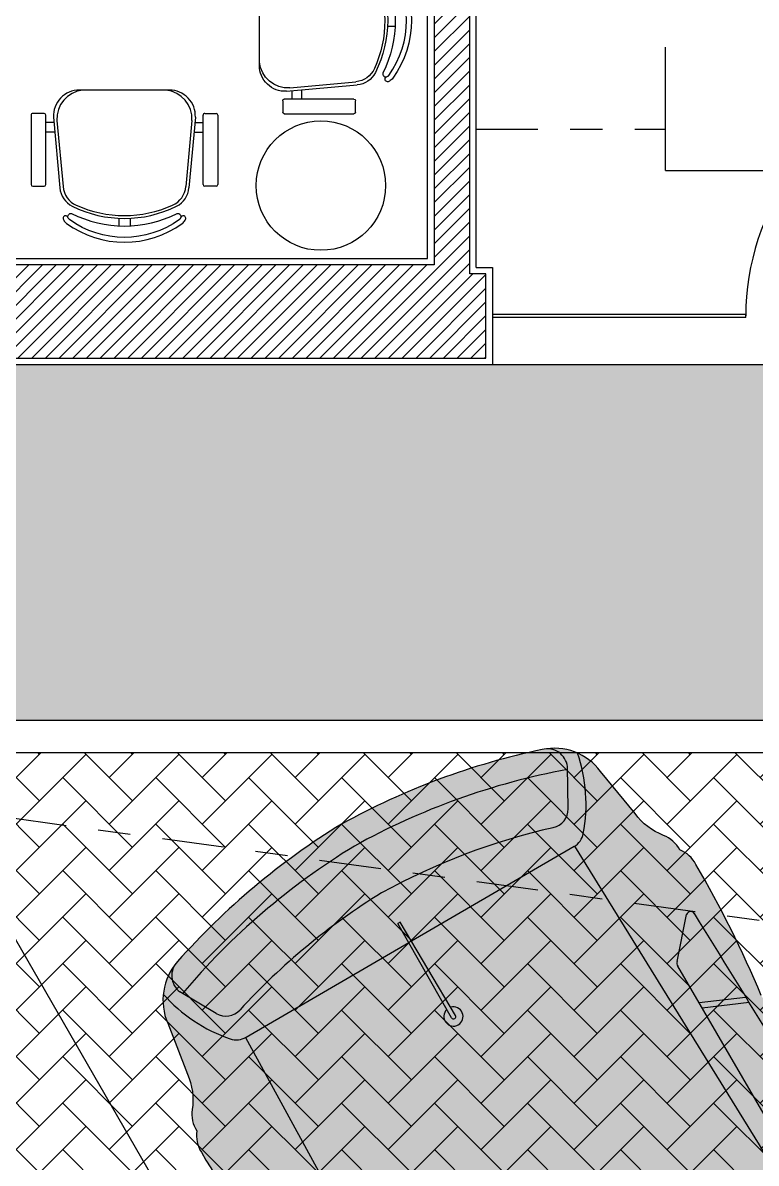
# Model space of a CAD drawing. Header units: millimetres. Extents: x 1999 to 2304, y 1614 to 1800.
# Drawn here: x 2216.728 to 2218.995, y 1622.061 to 1625.585 of the extents above; entities that cross this region are included whole.
import ezdxf

# ---------------------------------------------------------------- set-up
doc = ezdxf.new("R2010")
doc.units = ezdxf.units.MM
doc.header["$LTSCALE"] = 0.03
doc.linetypes.add('DASHDOT', pattern=[25.4, 12.7, -6.35, 0, -6.35])
doc.linetypes.add('HIDDEN', pattern=[9.525, 6.35, -3.175])
for name, color, linetype in [('Esquadrias', 3, 'Continuous'), ('Layout', 6, 'Continuous'), ('PL09', 9, 'Continuous'), ('PL1', 1, 'Continuous'), ('PL250', 250, 'Continuous'), ('PL251', 251, 'Continuous'), ('PL5', 5, 'Continuous'), ('Projeção', 250, 'HIDDEN')]:
    doc.layers.add(name, color=color, linetype=linetype)

# ---------------------------------------------------------------- blocks, each defined once
blk = doc.blocks.new('Golf')
at = {"layer": 'PL09'}
h = blk.add_hatch(color=256, dxfattribs=at)
h.dxf.hatch_style = 1
h.paths.add_polyline_path([(-0.1124, 0.6521, 0.290569), (-0.2617, 0.7739), (-0.4281, 0.8005, -0.143646), (-0.5305, 0.8426, 0.18179), (-0.5944, 0.8635, 0.18179), (-0.6583, 0.8843, 0.032048), (-1.1103, 0.8549, 0.010704), (-2.8459, 0.8596), (-2.8368, 0.8775), (-2.8139, 0.8694), (-2.7612, 1.033), (-2.7722, 1.0352), (-2.7985, 1.0297), (-2.8391, 0.9935), (-2.8951, 0.8586, 0.001052), (-3.0657, 0.8549, 0.056283), (-3.5177, 0.8843, 0.18179), (-3.5816, 0.8635, -0.143646), (-3.6839, 0.8214, 0.052221), (-3.8321, 0.79, 0.236222), (-3.9851, 0.6588, 0.091914), (-4.1072, 0, 0.091914), (-3.9851, -0.6588, 0.236222), (-3.8321, -0.79, 0.052221), (-3.6839, -0.8214, -0.143646), (-3.5816, -0.8635, 0.18179), (-3.5177, -0.8843, 0.056283), (-3.0657, -0.8549, 0.001052), (-2.8951, -0.8586), (-2.8391, -0.9935), (-2.7985, -1.0297), (-2.7722, -1.0352), (-2.7612, -1.033), (-2.8139, -0.8694), (-2.8368, -0.8775), (-2.8459, -0.8596, 0.010704), (-1.1103, -0.8549, 0.032048), (-0.6583, -0.8843, 0.18179), (-0.5944, -0.8635, 0.18179), (-0.5305, -0.8426, -0.143646), (-0.4281, -0.8005), (-0.2617, -0.7739, 0.290569), (-0.1124, -0.6521, 0.074967), (0, 0, 0.074967)])
at = {"layer": 'PL250', "linetype": 'ByBlock'}
for p, q in [((-0.3108, 0.6289), (-0.1971, 0.6927)), ((-0.421, 0.5879), (-1.9455, 0.6289)), ((-0.421, 0.5865), (-0.421, 0.0047)), ((-0.6878, 0.0074), (-0.3526, 0.004)), ((-0.3526, -0.004), (-0.3526, 0.004)), ((-0.6878, -0.0074), (-0.3526, -0.004)), ((-0.421, -0.5865), (-0.421, -0.0047)), ((-0.421, -0.5879), (-1.9455, -0.6289)), ((-0.3108, -0.6289), (-0.1971, -0.6927)), ((-1.6798, -0.6777), (-0.9016, -0.6777)), ((-1.1103, -0.8121), (-1.0514, -0.6777)), ((-1.0907, -0.8101), (-1.0326, -0.6777)), ((-0.8886, -0.6826), (-0.7777, -0.7813))]:
    blk.add_line(p, q, dxfattribs=at)
for centre, radius, start, end in [((-0.0836, 0.266), 0.4836, 101.1159, 130.9804), ((-2.247, -0.043), 2.1688, 1.135, 19.702), ((-0.1724, 0.6355), 0.0623, 15.1262, 113.3532), ((-0.362, 0.5865), 0.059, 130.9804, 180), ((-0.282, 0.5775), 0.059, 119.294, 197.2942), ((-2.2853, -0.0498), 2.0402, 1.3982, 17.3891), ((-0.6878, 0), 0.0297, 13.7603, 346.2397), ((-0.6878, 0), 0.00735, 90, 270), ((-2.2853, 0.0498), 2.0402, 342.6109, 358.6018), ((-2.247, 0.043), 2.1688, 340.298, 358.865), ((-0.282, -0.5775), 0.059, 162.7058, 240.706), ((-0.362, -0.5865), 0.059, 180, 229.0196), ((-0.0836, -0.266), 0.4836, 229.0196, 258.8841), ((-0.1724, -0.6355), 0.0623, 246.6468, 344.8738), ((-0.9016, -0.6973), 0.0197, 48.3547, 90), ((-2.0024, 40.8592), 41.6809, 270.38816, 271.67006), ((-0.7881, -0.7902), 0.0138, 271.7937, 40.4777)]:
    blk.add_arc(centre, radius, start, end, dxfattribs=at)
at = {"layer": 'PL5'}
blk.add_lwpolyline([(-1.1103, -0.8549, 0.032048), (-0.6583, -0.8843, 0.18179), (-0.5944, -0.8635, 0.18179), (-0.5305, -0.8426, -0.143646), (-0.4281, -0.8005), (-0.2617, -0.7739, 0.290569), (-0.1124, -0.6521, 0.074967), (0, 0, 0.074967), (-0.1124, 0.6521, 0.290569), (-0.2617, 0.7739), (-0.4281, 0.8005, -0.143646), (-0.5305, 0.8426, 0.18179), (-0.5944, 0.8635, 0.18179), (-0.6583, 0.8843, 0.032048), (-1.1103, 0.8549, 0.010704)], format="xyb", dxfattribs=at)
blk = doc.blocks.new('CADEIRA_03_PL')
at = {"layer": 'Layout', "color": 250, "linetype": 'ByBlock'}
for p, q in [((-0.0175, 0.1611), (-0.0175, 0.1846)), ((0.0175, 0.1611), (0.0175, 0.1846)), ((-0.2087, -0.1414), (-0.1898, 0.0632)), ((0.2087, -0.1414), (0.1898, 0.0632)), ((-0.2158, -0.105), (-0.2433, -0.105)), ((0.2158, -0.105), (0.2433, -0.105)), ((-0.2171, -0.135), (-0.2433, -0.135)), ((0.2171, -0.135), (0.2433, -0.135))]:
    blk.add_line(p, q, dxfattribs=at)
at = {"layer": 'Layout', "color": 5, "linetype": 'ByBlock'}
for p, q in [((-0.2883, -0.158), (-0.2883, 0.057)), ((-0.2833, 0.062), (-0.2483, 0.062)), ((-0.2433, 0.057), (-0.2433, -0.158)), ((0.2433, 0.057), (0.2433, -0.158)), ((0.2833, 0.062), (0.2483, 0.062)), ((0.2883, -0.158), (0.2883, 0.057)), ((-0.2483, -0.163), (-0.2833, -0.163)), ((0.2483, -0.163), (0.2833, -0.163))]:
    blk.add_line(p, q, dxfattribs=at)
at = {"layer": 'Layout', "linetype": 'ByBlock'}
for p, q in [((-0.2192, -0.1514), (-0.1996, 0.0673)), ((0.2192, -0.1514), (0.1996, 0.0673)), ((-0.1393, -0.235), (0.1393, -0.235))]:
    blk.add_line(p, q, dxfattribs=at)
at = {"layer": 'Layout', "color": 5, "linetype": 'ByBlock'}
blk.add_lwpolyline([(0.1631, 0.1462, 0.237888), (-0.1631, 0.1462, -0.605717), (-0.1738, 0.1603, -0.122717), (-0.17, 0.165, -0.323529), (0.17, 0.165, -0.122717), (0.1738, 0.1603, -0.605717)], format="xyb", close=True, dxfattribs=at)
blk.add_lwpolyline([(-0.17, 0.165, -0.323529), (0.17, 0.165, -0.122717), (0.1738, 0.1603, -0.605717), (0.1631, 0.1462, 0.237888), (-0.1631, 0.1462, -0.605717), (-0.1738, 0.1603)], format="xyb", dxfattribs=at)
for centre, radius, start, end in [((0, -0.0702), 0.3052, 54.1238, 125.8762), ((-0.1625, 0.155), 0.0275, 126.5429, 154.8545), ((0.1625, 0.155), 0.0275, 25.1455, 53.4571), ((-0.1819, 0.1611), 0.00782, 134.6745, 330.1891), ((-0.1625, 0.155), 0.0125, 126.8699, 154.8545), ((0.1819, 0.1611), 0.00782, 209.8109, 45.3255), ((-0.2833, 0.057), 0.005, 90, 180), ((-0.2483, 0.057), 0.005, 0, 90), ((0.2483, 0.057), 0.005, 90, 180), ((0.2833, 0.057), 0.005, 0, 90), ((-0.2833, -0.158), 0.005, 180, 270), ((-0.2483, -0.158), 0.005, 270, 0), ((0.2483, -0.158), 0.005, 180, 270), ((0.2833, -0.158), 0.005, 270, 0)]:
    blk.add_arc(centre, radius, start, end, dxfattribs=at)
at = {"layer": 'Layout', "linetype": 'ByBlock'}
for centre, radius, start, end in [((0, -0.2007), 0.3622, 63.6047, 116.3953), ((-0.1299, 0.061), 0.07, 116.3953, 174.8788), ((0.1299, 0.061), 0.07, 5.1212, 63.6047), ((-0.1393, -0.155), 0.08, 177.4308, 270), ((0.1393, -0.155), 0.08, 270, 2.5692)]:
    blk.add_arc(centre, radius, start, end, dxfattribs=at)
at = {"layer": 'Layout', "color": 250, "linetype": 'ByBlock'}
for centre, radius, start, end in [((0, -0.2096), 0.3622, 65.7361, 114.2639), ((-0.1201, 0.0568), 0.07, 114.2639, 174.7001), ((0.1201, 0.0568), 0.07, 5.2999, 65.7361), ((-0.1202, -0.1464), 0.0887, 176.7478, 264.4075), ((0.1202, -0.1464), 0.0887, 275.5925, 3.2522)]:
    blk.add_arc(centre, radius, start, end, dxfattribs=at)

msp = doc.modelspace()

# ---------------------------------------------------------------- hatches: boundary and pattern name
at = {"layer": 'PL1'}
h = msp.add_hatch(dxfattribs=at)
h.set_pattern_fill('_USER', color=251, scale=0.03, angle=45, pattern_type=0)
h.set_pattern_definition([(45, (174.669163, -0.952507), (-0.02121320344, 0.02121320344), [])])
h.paths.add_polyline_path([(2214.0223, 1629.5044), (2214.1123, 1629.5044), (2214.1123, 1631.0109), (2214.0223, 1631.0109)])
h.paths.add_polyline_path([(2218.7143, 1631.0819), (2218.7143, 1631.1919), (2218.0803, 1631.1919), (2218.0803, 1632.2009), (2217.9993, 1632.2009), (2217.9993, 1632.0909), (2214.1123, 1632.0909), (2214.1123, 1632.1409), (2214.0223, 1632.1409), (2214.0223, 1631.9509), (2214.1123, 1631.9509), (2214.1123, 1632.0009), (2216.7293, 1632.0009), (2216.7293, 1630.3309), (2216.8893, 1630.3309), (2216.8893, 1630.4409), (2216.8393, 1630.4409), (2216.8393, 1631.9809), (2217.9793, 1631.9809), (2217.9793, 1630.4409), (2217.5293, 1630.4409), (2217.5293, 1630.3309), (2217.9993, 1630.3309), (2217.9993, 1628.1669), (2214.1123, 1628.1669), (2214.1123, 1628.4644), (2214.0223, 1628.4644), (2214.0223, 1628.0769), (2217.9993, 1628.0769), (2217.9993, 1624.8369), (2215.6223, 1624.8369), (2215.6223, 1624.5489), (2218.1593, 1624.5489), (2218.1593, 1624.8089), (2218.1093, 1624.8089), (2218.1093, 1629.7709), (2218.7143, 1629.7709), (2218.7143, 1629.8809), (2218.2593, 1629.8809), (2218.2593, 1630.0309), (2218.1093, 1630.0309), (2218.1093, 1631.0819)])
at = {"layer": 'PL251', "ltscale": 100}
h = msp.add_hatch(dxfattribs=at)
h.set_pattern_fill('AR-HBONE', color=256, scale=0.001)
h.set_pattern_definition([(45, (174.66916, -0.95251), (1e-17, 0.143684098), [0.3048, -0.1016]), (135, (174.741, -0.88066), (1e-17, 0.143684098), [0.3048, -0.1016])])
h.paths.add_polyline_path([(2221.2853, 1624.5289), (2220.5463, 1624.5289), (2218.1793, 1624.5289), (2215.6023, 1624.5289), (2213.1023, 1624.5289), (2213.1023, 1624.4289), (2210.8418, 1624.4289), (2210.8418, 1624.5289), (2208.0418, 1624.5289), (2207.8093, 1624.5289), (2207.8093, 1624.4289), (2207.8093, 1623.8289), (2211.0673, 1623.8289), (2211.8673, 1623.4289), (2220.2143, 1623.4289), (2220.2143, 1621.5319), (2221.3143, 1621.5319), (2221.3143, 1622.4999), (2221.2853, 1622.4999)])
h.paths.add_polyline_path([(2220.8393, 1621.5319), (2220.2143, 1621.5319), (2220.2143, 1620.7109, 0.251125), (2220.8393, 1619.545)])
h.paths.add_polyline_path([(2221.6143, 1620.7319), (2221.2643, 1620.7319), (2221.2643, 1621.0819), (2221.3143, 1621.0819), (2221.3143, 1621.5319), (2220.8393, 1621.5319), (2220.8393, 1619.545, 0.147722), (2221.6143, 1619.3109)])
h.paths.add_polyline_path([(2211.0673, 1623.8289), (2208.5408, 1623.8289), (2208.5393, 1623.6203), (2209.2093, 1623.4289), (2211.0673, 1623.4289)], flags=17)
h.paths.add_polyline_path([(2211.0673, 1623.8289), (2211.0673, 1623.4289), (2211.8673, 1623.4289)], flags=17)
h.paths.add_polyline_path([(2209.2093, 1623.4289), (2208.5393, 1623.6203), (2208.5187, 1620.7109), (2209.2093, 1620.7109)])
h.paths.add_polyline_path([(2208.5393, 1623.6203), (2207.8093, 1623.8289), (2207.8093, 1622.2499), (2207.8093, 1620.7109), (2208.5187, 1620.7109)])
h.paths.add_polyline_path([(2208.5408, 1623.8289), (2207.8093, 1623.8289), (2208.5393, 1623.6203)], flags=17)
h.paths.add_polyline_path([(2208.5187, 1620.7109), (2207.8093, 1620.7109), (2207.8093, 1619.3109, 0.131823), (2208.5101, 1619.4989)])
h.paths.add_polyline_path([(2209.2093, 1620.7109), (2208.5187, 1620.7109), (2208.5101, 1619.4989, 0.26777)])
at = {"layer": 'PL251'}
h = msp.add_hatch(dxfattribs=at)
h.set_pattern_fill('AR-HBONE', color=256, scale=0.001)
h.set_pattern_definition([(45, (174.66916, -0.95251), (1e-17, 0.143684098), [0.3048, -0.1016]), (135, (174.741, -0.88066), (1e-17, 0.143684098), [0.3048, -0.1016])])
edge = h.paths.add_edge_path()
edge.add_line((2220.1143, 1623.3289), (2209.3093, 1623.3289))
edge.add_line((2209.3093, 1623.3289), (2209.3093, 1620.7109))
edge.add_arc((2207.8093, 1620.7109), 1.5, 291.0395, 360, ccw=False)
edge.add_line((2208.3478, 1619.3109), (2221.0757, 1619.3109))
edge.add_arc((2221.6143, 1620.7109), 1.5, 180, 248.9605, ccw=False)
edge.add_line((2220.1143, 1620.7109), (2220.1143, 1623.3289))

# ---------------------------------------------------------------- linework, layer by layer
at = {"color": 5, "linetype": 'DASHDOT'}
for q in [(2218.7143, 1639.3739), (2222.9643, 1625.1289)]:
    msp.add_line((2218.7143, 1625.1289), q, dxfattribs=at)
at = {"layer": 'Esquadrias'}
for p, q in [((2218.9628, 1624.6839), (2218.1793, 1624.6839)), ((2218.9628, 1624.6739), (2218.1793, 1624.6739)), ((2218.9628, 1624.6739), (2218.9628, 1624.6839))]:
    msp.add_line(p, q, dxfattribs=at)
at = {"layer": 'Esquadrias', "color": 250}
msp.add_arc((2219.726, 1624.6789), 0.7633, 143.8715, 179.9991, dxfattribs=at)
at = {"layer": 'Layout'}
msp.add_circle((2217.6494, 1625.0818), 0.2, dxfattribs=at)
at = {"layer": 'PL1'}
for p, q in [((2218.1293, 1624.8289), (2218.1293, 1629.7509)), ((2217.9793, 1624.8569), (2217.9793, 1628.0569)), ((2215.6023, 1624.8569), (2217.9793, 1624.8569)), ((2218.1293, 1624.8289), (2218.1793, 1624.8289)), ((2218.1793, 1624.8289), (2218.1793, 1624.5289)), ((2215.6023, 1624.5289), (2218.1793, 1624.5289))]:
    msp.add_line(p, q, dxfattribs=at)
at = {"layer": 'PL1', "color": 6}
msp.add_lwpolyline([(2217.9993, 1628.0769), (2217.9993, 1624.8369), (2215.6223, 1624.8369), (2215.6223, 1624.5489), (2218.1593, 1624.5489), (2218.1593, 1624.8089), (2218.1093, 1624.8089), (2218.1093, 1629.7709)], dxfattribs=at)
at = {"layer": 'PL250'}
for p, q in [((2218.1793, 1624.5289), (2220.5463, 1624.5289)), ((2220.1143, 1623.3289), (2209.3093, 1623.3289)), ((2216.3724, 1623.3289), (2218.7499, 1619.2109))]:
    msp.add_line(p, q, dxfattribs=at)
at = {"layer": 'PL251'}
msp.add_line((2220.2143, 1623.4289), (2209.2093, 1623.4289), dxfattribs=at)
at = {"layer": 'Projeção', "linetype": 'DASHDOT', "ltscale": 0.5}
msp.add_line((2218.1293, 1625.2559), (2218.7143, 1625.2559), dxfattribs=at)
at = {"layer": 'Projeção', "color": 6, "linetype": 'DASHDOT', "ltscale": 0.5}
msp.add_lwpolyline([(2210.8418, 1624.4289), (2210.8418, 1623.9289), (2221.2853, 1622.4999)], dxfattribs=at)

# ---------------------------------------------------------------- block references
at = {"layer": 'Layout', "xscale": -1, "rotation": 270}
msp.add_blockref('CADEIRA_03_PL', (2217.6943, 1625.5923), dxfattribs=at)
at = {"layer": 'Layout', "rotation": 180}
msp.add_blockref('CADEIRA_03_PL', (2217.0421, 1625.1419), dxfattribs=at)
at = {"layer": 'Layout', "linetype": 'ByBlock', "rotation": 120.179595602192}
msp.add_blockref('Golf', (2217.7134, 1623.1089), dxfattribs=at)

doc.saveas('drawing.dxf')
